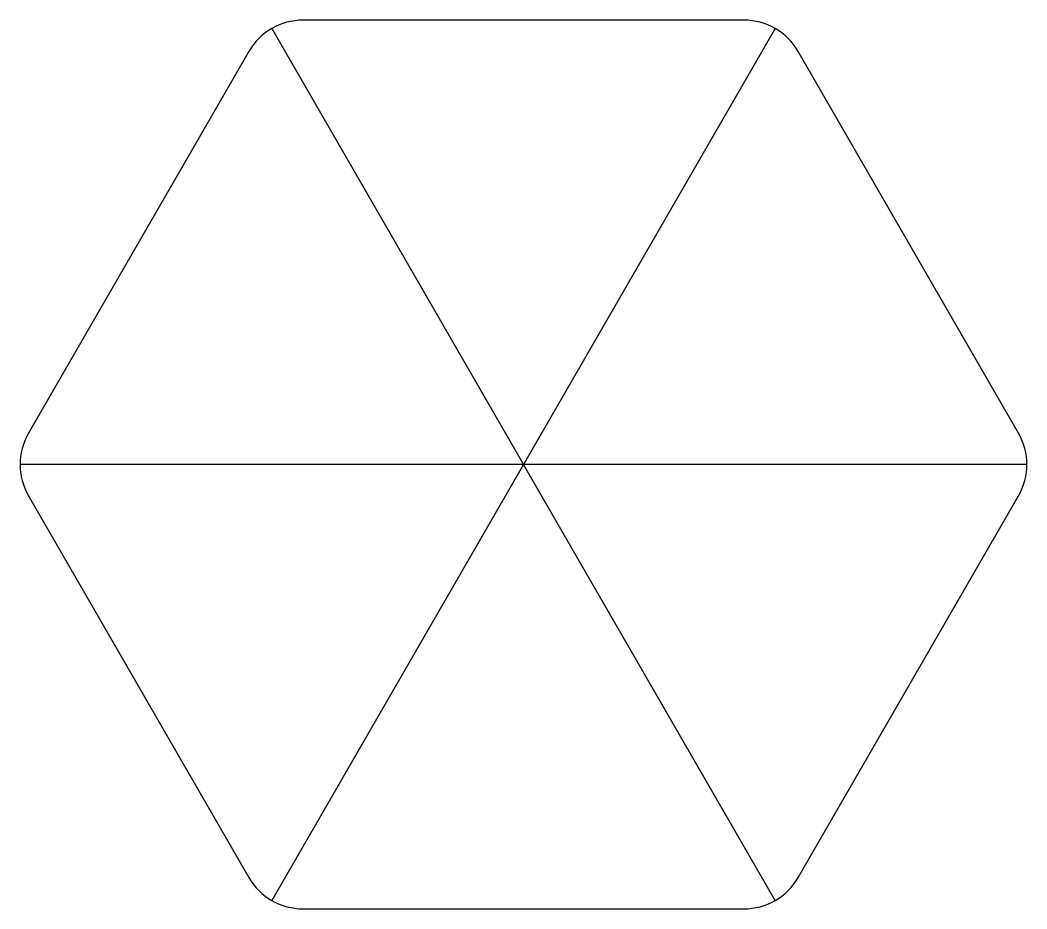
# Model space of a CAD drawing. Header units: millimetres. Extents: x -81 to 81, y -71 to 71.
import ezdxf

# ---------------------------------------------------------------- set-up
doc = ezdxf.new("R2010")
doc.units = ezdxf.units.MM
doc.layers.get('0').update_dxf_attribs({"linetype": 'CONTINUOUS'})

msp = doc.modelspace()

# ---------------------------------------------------------------- linework, layer by layer
for p, q in [((-40.26, 69.73), (0, 0)), ((40.26, 69.73), (-40.26, -69.73)), ((0, 0), (-80.52, 0)), ((40.26, -69.73), (0, 0)), ((80.52, 0), (0, 0))]:
    msp.add_line(p, q)
msp.add_lwpolyline([(43.92, 66.07, 0.267949), (35.26, 71.07), (-35.26, 71.07, 0.267949), (-43.92, 66.07), (-79.18, 5, 0.267949), (-79.18, -5), (-43.92, -66.07, 0.267949), (-35.26, -71.07), (35.26, -71.07, 0.267949), (43.92, -66.07), (79.18, -5, 0.267949), (79.18, 5)], format="xyb", close=True)
msp.add_point((0, 0))

doc.saveas('drawing.dxf')
